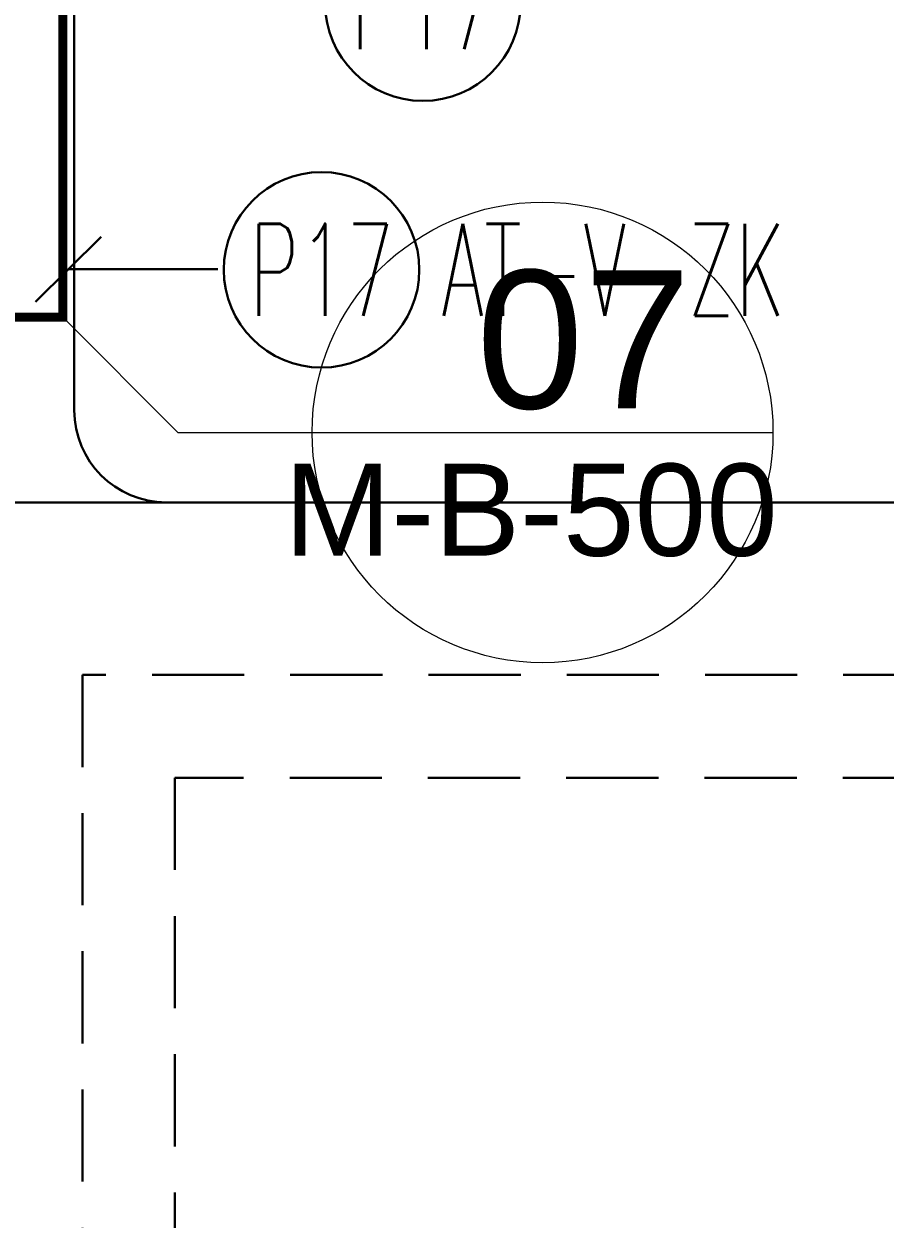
# Model space of a CAD drawing. Extents: x -1439 to 34962, y -872 to 8330.
# Drawn here: x 3454.1 to 3547.5, y 3157.8 to 3287.5 of the extents above; entities that cross this region are included whole.
import ezdxf
from ezdxf.enums import TextEntityAlignment as Align

# ---------------------------------------------------------------- set-up
doc = ezdxf.new("R2010")
doc.units = 0
doc.linetypes.add('HIDDEN', pattern=[0.375, 0.25, -0.125])
doc.linetypes.add('HIDDEN2', pattern=[4.7625, 3.175, -1.5875])
doc.layers.get('0').update_dxf_attribs({"color": 9, "lineweight": 9})
for name, color, linetype, lineweight in [('21', 9, 'Continuous', 9), ('E-KABLO', 7, 'Continuous', 30), ('E-LINYE', 7, 'Continuous', 30), ('E-YAZI', 7, 'Continuous', 30)]:
    doc.layers.add(name, color=color, linetype=linetype, lineweight=lineweight)
doc.styles.add('Arial', font='arial.ttf', dxfattribs={"height": 2.5})
doc.styles.add('E-YAZI', font='txttw.shx')

# ---------------------------------------------------------------- blocks, each defined once
blk = doc.blocks.new('0_detailbox1')
blk.add_lwpolyline([(10.411, -2.5), (7.911, 0), (-5, 0)])
blk.add_circle((0, 0), 5)
at = {"style": 'Arial'}
blk.add_attdef('DETAYADI', text='', height=3, dxfattribs=at).set_placement((0, 0), align=Align.BOTTOM_CENTER)
blk.add_attdef('PAFTAADI', text='', height=2, dxfattribs=at).set_placement((0, -0.5), align=Align.TOP_CENTER)

msp = doc.modelspace()

# ---------------------------------------------------------------- linework, layer by layer
at = {"layer": '21', "linetype": 'HIDDEN2', "ltscale": 0.1, "const_width": 1}
msp.add_lwpolyline([(3242.47, 3255.65), (3458.32, 3255.65), (3458.32, 3467.5), (3242.47, 3467.5)], close=True, dxfattribs=at)
at = {"layer": 'E-KABLO', "color": 6, "ltscale": 40}
for p, q in [((3459.56, 3297.77), (3459.56, 3245.55)), ((3445.15, 3235.55), (3473.15, 3235.55)), ((3473.15, 3235.55), (3579.15, 3235.55))]:
    msp.add_line(p, q, dxfattribs=at)
at = {"layer": 'E-KABLO', "color": 6, "linetype": 'HIDDEN', "ltscale": 40}
for p, q in [((3460.47, 3216.82), (3460.47, 2695.9)), ((3598, 3216.82), (3460.47, 3216.82))]:
    msp.add_line(p, q, dxfattribs=at)
at = {"layer": 'E-KABLO', "color": 4, "linetype": 'HIDDEN', "ltscale": 40}
for p, q in [((3470.47, 3205.65), (3470.47, 2685.9)), ((3597.94, 3205.65), (3470.47, 3205.65))]:
    msp.add_line(p, q, dxfattribs=at)
at = {"layer": 'E-KABLO', "color": 7, "linetype": 'Continuous'}
for centre in [(3497.38, 3289.74), (3486.39, 3260.79)]:
    msp.add_circle(centre, 10.61, dxfattribs=at)
at = {"layer": 'E-KABLO', "color": 6, "ltscale": 40}
msp.add_arc((3469.56, 3245.55), 10, 180, 270, dxfattribs=at)
at = {"layer": 'E-LINYE', "color": 7, "linetype": 'Continuous'}
for p, q in [((3462.47, 3264.36), (3455.36, 3257.33)), ((3475.14, 3260.85), (3458.92, 3260.85))]:
    msp.add_line(p, q, dxfattribs=at)

# ---------------------------------------------------------------- block references
at = {"layer": '21'}
ref = msp.add_blockref('0_detailbox1', (3510.37, 3243.15), dxfattribs=dict(at, xscale=5, yscale=5, zscale=5, rotation=180))
ref.add_attrib('DETAYADI', '07', dxfattribs={"layer": '0', "height": 15, "style": 'Arial'}).set_placement((3514.83, 3241.25), align=Align.BOTTOM_CENTER)
ref.add_attrib('PAFTAADI', 'M-B-500', dxfattribs={"layer": '0', "height": 10, "style": 'Arial'}).set_placement((3509.11, 3239.75), align=Align.TOP_CENTER)

# ---------------------------------------------------------------- texts
at = {"layer": 'E-KABLO', "color": 3, "linetype": 'Continuous', "style": 'E-YAZI', "width": 0.6}
for p in [(3497.38, 3289.74), (3486.39, 3260.79)]:
    msp.add_text('P17', height=10, dxfattribs=at).set_placement(p, align=Align.MIDDLE_CENTER)
at = {"layer": 'E-YAZI', "color": 3, "style": 'E-YAZI', "width": 0.6}
msp.add_text('AT-V-ZK', height=10, dxfattribs=at).set_placement((3499.39, 3255.79))

doc.saveas('drawing.dxf')
